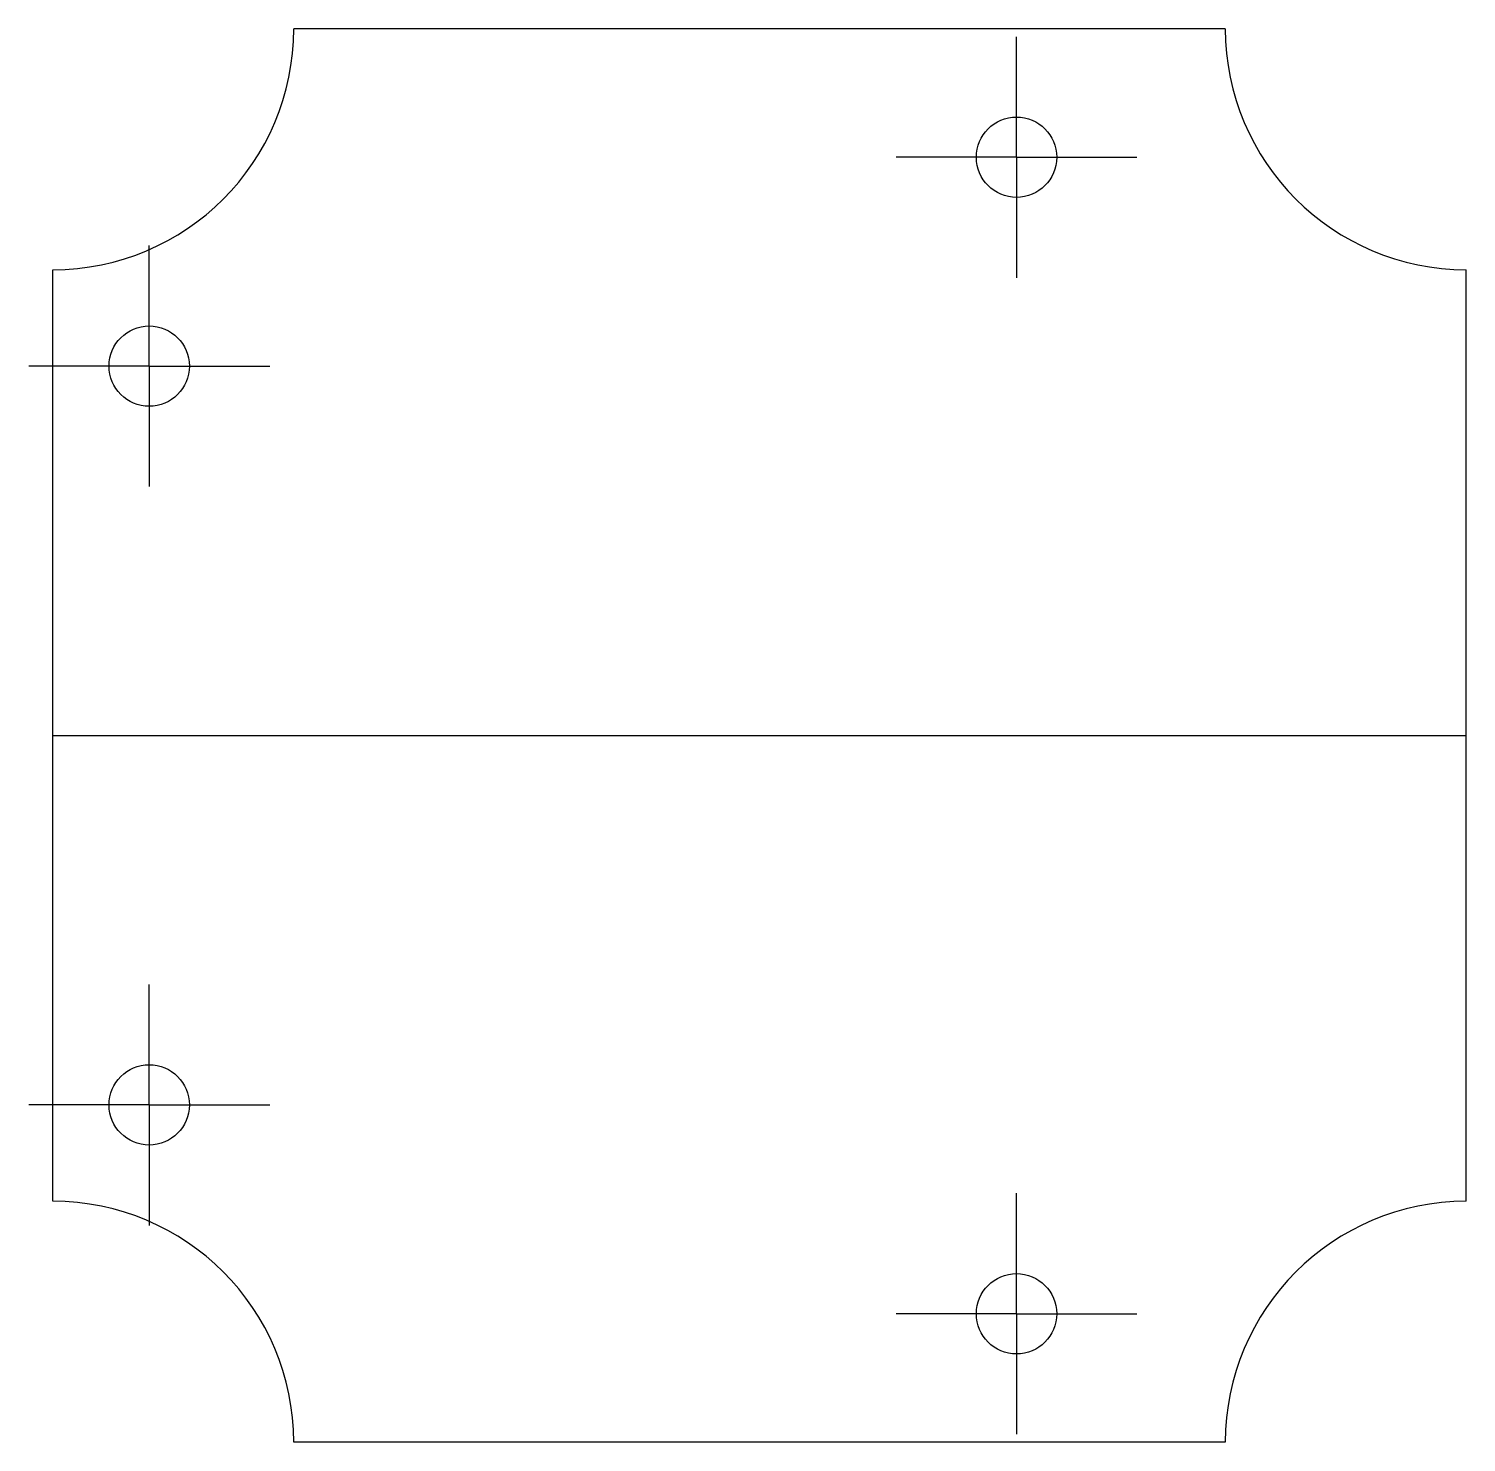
# Model space of a CAD drawing. Header units: millimetres. Extents: x -0.7 to 44, y -22 to 22.
import ezdxf

# ---------------------------------------------------------------- set-up
doc = ezdxf.new("R2010")
doc.units = ezdxf.units.MM
doc.layers.add('图框', color=7, linetype='Continuous')

# ---------------------------------------------------------------- blocks, each defined once
blk = doc.blocks.new('SW_CENTERMARKSYMBOL_0')
at = {"layer": '图框', "color": 0}
for p, q in [((0, 2.5), (0, 3.75)), ((0, 0), (0, 2.5)), ((-2.5, 0), (-3.75, 0)), ((0, 0), (-2.5, 0)), ((0, 0), (0, -2.5)), ((0, 0), (2.5, 0)), ((2.5, 0), (3.75, 0)), ((0, -2.5), (0, -3.75))]:
    blk.add_line(p, q, dxfattribs=at)
blk = doc.blocks.new('SW_CENTERMARKSYMBOL_1')
at = {"layer": '图框', "color": 0}
for p, q in [((0, 2.5), (0, 3.75)), ((0, 0), (0, 2.5)), ((-2.5, 0), (-3.75, 0)), ((0, 0), (-2.5, 0)), ((0, 0), (0, -2.5)), ((0, 0), (2.5, 0)), ((2.5, 0), (3.75, 0)), ((0, -2.5), (0, -3.75))]:
    blk.add_line(p, q, dxfattribs=at)
blk = doc.blocks.new('SW_CENTERMARKSYMBOL_2')
at = {"layer": '图框', "color": 0}
for p, q in [((0, 2.5), (0, 3.75)), ((0, 0), (0, 2.5)), ((-2.5, 0), (-3.75, 0)), ((0, 0), (-2.5, 0)), ((0, 0), (0, -2.5)), ((0, 0), (2.5, 0)), ((2.5, 0), (3.75, 0)), ((0, -2.5), (0, -3.75))]:
    blk.add_line(p, q, dxfattribs=at)
blk = doc.blocks.new('SW_CENTERMARKSYMBOL_3')
at = {"layer": '图框', "color": 0}
for p, q in [((0, 2.5), (0, 3.75)), ((0, 0), (0, 2.5)), ((-2.5, 0), (-3.75, 0)), ((0, 0), (-2.5, 0)), ((0, 0), (0, -2.5)), ((0, 0), (2.5, 0)), ((2.5, 0), (3.75, 0)), ((0, -2.5), (0, -3.75))]:
    blk.add_line(p, q, dxfattribs=at)

msp = doc.modelspace()

# ---------------------------------------------------------------- linework, layer by layer
at = {"color": 7, "linetype": 'Continuous', "lineweight": 25}
for p, q in [((36.5, 22), (7.5, 22)), ((0, -14.5), (0, 14.5)), ((44, -14.5), (44, 14.5)), ((36.5, -22), (7.5, -22))]:
    msp.add_line(p, q, dxfattribs=at)
msp.add_line((0, 0), (44, 0))
for centre in [(30, 18), (3, 11.5), (3, -11.5), (30, -18)]:
    msp.add_circle(centre, 1.25, dxfattribs=at)
for centre, start, end in [((0, 22), 270, 0), ((44, 22), 180, 270), ((0, -22), 0, 90), ((44, -22), 90, 180)]:
    msp.add_arc(centre, 7.5, start, end, dxfattribs=at)

# ---------------------------------------------------------------- block references
at = {"layer": '图框'}
for name, p in [('SW_CENTERMARKSYMBOL_3', (30, 18)), ('SW_CENTERMARKSYMBOL_1', (3, 11.5)), ('SW_CENTERMARKSYMBOL_0', (3, -11.5)), ('SW_CENTERMARKSYMBOL_2', (30, -18))]:
    msp.add_blockref(name, p, dxfattribs=at)

doc.saveas('drawing.dxf')
